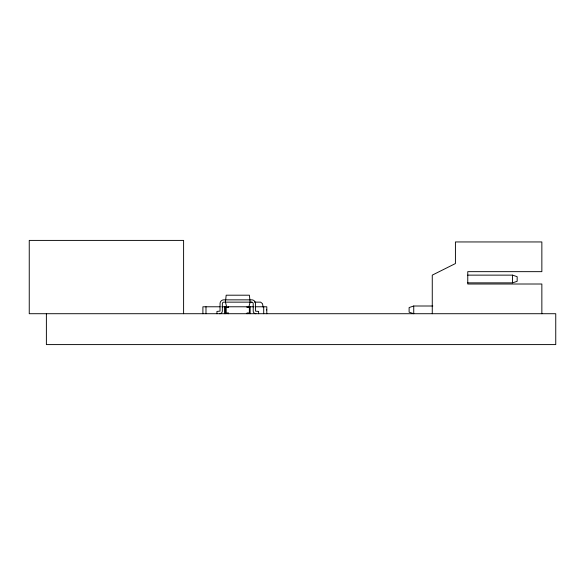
<?xml version="1.0" encoding="UTF-8"?>
<svg xmlns="http://www.w3.org/2000/svg" width="585" height="585" viewBox="0 0 585 585"><rect width="100%" height="100%" fill="white"/><g stroke="black" fill="none" stroke-linecap="round" stroke-linejoin="round"><path stroke-width="0.88" d="M248.808 307.11L250.131 302.145L249.393 295.198L226.176 295.198L225.43 302.145L226.753 307.11M413.741 306.006L409.112 307.549L409.112 312.178L413.741 313.721L413.741 306.006L432.812 306.006M467.766 282.855L512.533 282.855L517.162 281.312L517.162 276.676L512.533 275.133L467.766 275.133M251.806 302.145L223.887 302.145A1.543 1.543 0 0 0 222.344 303.688L222.344 311.023A2.698 2.698 0 0 1 219.646 313.721M254.453 302.145L260.625 302.145L262.475 303.659L263.184 307.205M220.099 306.781L202.9 306.781L202.9 313.721M221.861 306.781L254.014 306.781M255.777 306.781L266.797 306.781L266.797 313.721M266.402 309.867L266.797 309.867M541.856 313.721L541.856 284.01L467.766 284.01L467.766 271.659L541.856 271.659L541.856 241.949L455.422 241.949L455.422 263.557L432.264 275.133L432.264 313.721M512.533 275.133L512.533 282.855M263.711 306.781L263.711 313.721M258.621 313.721L258.621 311.41L255.565 311.169L255.506 303.184A3.861 3.861 0 0 0 252.179 299.856L223.382 299.856A3.861 3.861 0 0 0 220.062 303.184L220.011 311.118L216.947 311.41L216.947 313.721M250.131 306.781L250.131 313.721M247.045 306.781L247.045 307.549L249.356 307.549L249.356 312.953L247.045 312.953L247.045 313.721M228.523 306.781L228.523 307.549L226.205 307.549L226.205 312.953L228.523 312.953L228.523 313.721M225.43 306.781L225.43 313.721M224.508 306.781L224.508 313.721M205.986 306.781L205.986 313.721M183.602 313.714L183.602 240.406L29.25 240.406L29.25 313.714L555.75 313.721L555.75 344.594L46.383 344.594L46.383 313.721M251.674 302.145A1.543 1.543 0 0 1 253.217 303.688L253.217 311.023A2.698 2.698 0 0 0 255.916 313.721"/></g></svg>
